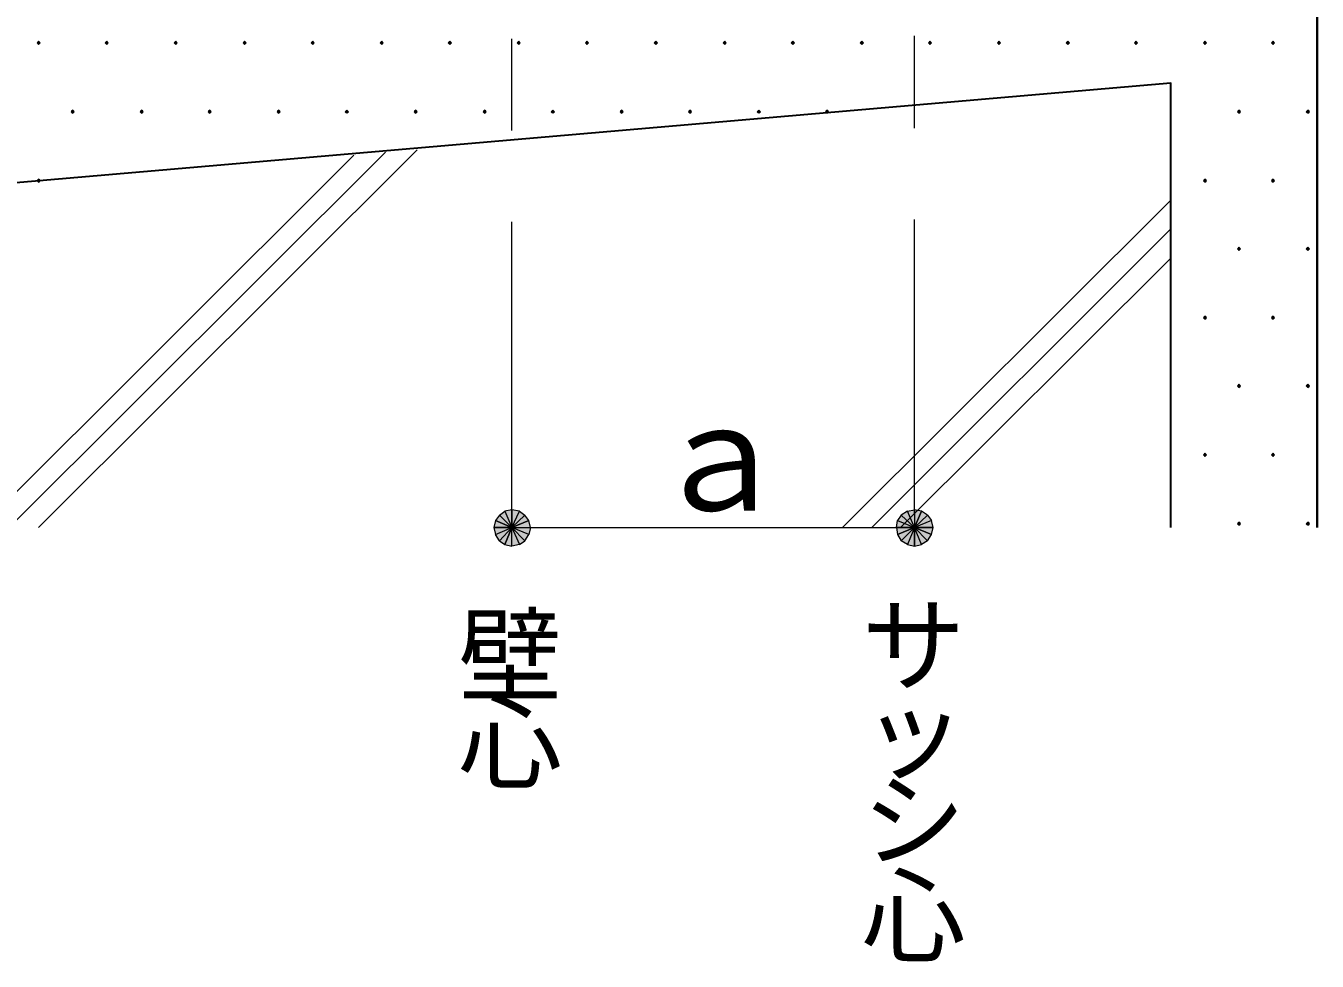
# Model space of a CAD drawing. Header units: millimetres. Extents: x 0 to 420, y 0 to 297.
# Drawn here: x 135.2 to 170.5, y 153.01 to 178.58 of the extents above; entities that cross this region are included whole.
import ezdxf

# ---------------------------------------------------------------- set-up
doc = ezdxf.new("R2010")
doc.units = ezdxf.units.MM
doc.styles.add('kst32b', font='NotoSansJP-Variable.ttf')

msp = doc.modelspace()

# ---------------------------------------------------------------- hatches: boundary and pattern name
for points in [[(135.551, 178.16), (135.53, 178.139), (135.509, 178.117), (135.53, 178.096), (135.551, 178.075), (135.572, 178.096), (135.594, 178.117), (135.572, 178.139), (135.551, 178.16)], [(137.414, 178.16), (137.393, 178.139), (137.372, 178.117), (137.393, 178.096), (137.414, 178.075), (137.435, 178.096), (137.456, 178.117), (137.435, 178.139), (137.414, 178.16)], [(139.298, 178.16), (139.277, 178.139), (139.255, 178.117), (139.277, 178.096), (139.298, 178.075), (139.319, 178.096), (139.34, 178.117), (139.319, 178.139), (139.298, 178.16)], [(141.182, 178.16), (141.161, 178.139), (141.139, 178.117), (141.161, 178.096), (141.182, 178.075), (141.203, 178.096), (141.224, 178.117), (141.203, 178.139), (141.182, 178.16)], [(143.044, 178.16), (143.023, 178.139), (143.002, 178.117), (143.023, 178.096), (143.044, 178.075), (143.066, 178.096), (143.087, 178.117), (143.066, 178.139), (143.044, 178.16)], [(144.928, 178.16), (144.907, 178.139), (144.886, 178.117), (144.907, 178.096), (144.928, 178.075), (144.949, 178.096), (144.971, 178.117), (144.949, 178.139), (144.928, 178.16)], [(146.791, 178.16), (146.77, 178.139), (146.749, 178.117), (146.77, 178.096), (146.791, 178.075), (146.812, 178.096), (146.833, 178.117), (146.812, 178.139), (146.791, 178.16)], [(148.675, 178.16), (148.654, 178.139), (148.632, 178.117), (148.654, 178.096), (148.675, 178.075), (148.696, 178.096), (148.717, 178.117), (148.696, 178.139), (148.675, 178.16)], [(150.537, 178.16), (150.516, 178.139), (150.495, 178.117), (150.516, 178.096), (150.537, 178.075), (150.559, 178.096), (150.58, 178.117), (150.559, 178.139), (150.537, 178.16)], [(152.421, 178.16), (152.4, 178.139), (152.379, 178.117), (152.4, 178.096), (152.421, 178.075), (152.442, 178.096), (152.463, 178.117), (152.442, 178.139), (152.421, 178.16)], [(154.305, 178.16), (154.284, 178.139), (154.263, 178.117), (154.284, 178.096), (154.305, 178.075), (154.326, 178.096), (154.347, 178.117), (154.326, 178.139), (154.305, 178.16)], [(156.168, 178.16), (156.146, 178.139), (156.125, 178.117), (156.146, 178.096), (156.168, 178.075), (156.189, 178.096), (156.21, 178.117), (156.189, 178.139), (156.168, 178.16)], [(158.052, 178.16), (158.03, 178.139), (158.009, 178.117), (158.03, 178.096), (158.052, 178.075), (158.073, 178.096), (158.094, 178.117), (158.073, 178.139), (158.052, 178.16)], [(159.914, 178.16), (159.893, 178.139), (159.872, 178.117), (159.893, 178.096), (159.914, 178.075), (159.935, 178.096), (159.957, 178.117), (159.935, 178.139), (159.914, 178.16)], [(161.798, 178.16), (161.777, 178.139), (161.756, 178.117), (161.777, 178.096), (161.798, 178.075), (161.819, 178.096), (161.84, 178.117), (161.819, 178.139), (161.798, 178.16)], [(163.682, 178.16), (163.661, 178.139), (163.64, 178.117), (163.661, 178.096), (163.682, 178.075), (163.703, 178.096), (163.724, 178.117), (163.703, 178.139), (163.682, 178.16)], [(165.545, 178.16), (165.523, 178.139), (165.502, 178.117), (165.523, 178.096), (165.545, 178.075), (165.566, 178.096), (165.587, 178.117), (165.566, 178.139), (165.545, 178.16)], [(167.428, 178.16), (167.407, 178.139), (167.386, 178.117), (167.407, 178.096), (167.428, 178.075), (167.45, 178.096), (167.471, 178.117), (167.45, 178.139), (167.428, 178.16)], [(169.291, 178.16), (169.27, 178.139), (169.249, 178.117), (169.27, 178.096), (169.291, 178.075), (169.312, 178.096), (169.333, 178.117), (169.312, 178.139), (169.291, 178.16)], [(136.483, 176.276), (136.462, 176.255), (136.44, 176.234), (136.462, 176.212), (136.483, 176.191), (136.504, 176.212), (136.525, 176.234), (136.504, 176.255), (136.483, 176.276)], [(138.367, 176.276), (138.345, 176.255), (138.324, 176.234), (138.345, 176.212), (138.367, 176.191), (138.388, 176.212), (138.409, 176.234), (138.388, 176.255), (138.367, 176.276)], [(140.229, 176.276), (140.208, 176.255), (140.187, 176.234), (140.208, 176.212), (140.229, 176.191), (140.25, 176.212), (140.271, 176.234), (140.25, 176.255), (140.229, 176.276)], [(142.113, 176.276), (142.092, 176.255), (142.071, 176.234), (142.092, 176.212), (142.113, 176.191), (142.134, 176.212), (142.155, 176.234), (142.134, 176.255), (142.113, 176.276)], [(143.976, 176.276), (143.954, 176.255), (143.933, 176.234), (143.954, 176.212), (143.976, 176.191), (143.997, 176.212), (144.018, 176.234), (143.997, 176.255), (143.976, 176.276)], [(145.86, 176.276), (145.838, 176.255), (145.817, 176.234), (145.838, 176.212), (145.86, 176.191), (145.881, 176.212), (145.902, 176.234), (145.881, 176.255), (145.86, 176.276)], [(147.743, 176.276), (147.722, 176.255), (147.701, 176.234), (147.722, 176.212), (147.743, 176.191), (147.765, 176.212), (147.786, 176.234), (147.765, 176.255), (147.743, 176.276)], [(149.606, 176.276), (149.585, 176.255), (149.564, 176.234), (149.585, 176.212), (149.606, 176.191), (149.627, 176.212), (149.648, 176.234), (149.627, 176.255), (149.606, 176.276)], [(151.49, 176.276), (151.469, 176.255), (151.447, 176.234), (151.469, 176.212), (151.49, 176.191), (151.511, 176.212), (151.532, 176.234), (151.511, 176.255), (151.49, 176.276)], [(153.353, 176.276), (153.331, 176.255), (153.31, 176.234), (153.331, 176.212), (153.353, 176.191), (153.374, 176.212), (153.395, 176.234), (153.374, 176.255), (153.353, 176.276)], [(155.236, 176.276), (155.215, 176.255), (155.194, 176.234), (155.215, 176.212), (155.236, 176.191), (155.258, 176.212), (155.279, 176.234), (155.258, 176.255), (155.236, 176.276)], [(157.099, 176.276), (157.078, 176.255), (157.057, 176.234), (157.078, 176.212), (157.099, 176.191), (157.12, 176.212), (157.141, 176.234), (157.12, 176.255), (157.099, 176.276)], [(168.36, 176.276), (168.338, 176.255), (168.317, 176.234), (168.338, 176.212), (168.36, 176.191), (168.381, 176.212), (168.402, 176.234), (168.381, 176.255), (168.36, 176.276)], [(170.244, 176.276), (170.222, 176.255), (170.201, 176.234), (170.222, 176.212), (170.244, 176.191), (170.265, 176.212), (170.286, 176.234), (170.265, 176.255), (170.244, 176.276)], [(135.551, 174.392), (135.53, 174.371), (135.509, 174.35), (135.53, 174.329), (135.551, 174.307), (135.572, 174.329), (135.594, 174.35), (135.572, 174.371), (135.551, 174.392)], [(167.428, 174.392), (167.407, 174.371), (167.386, 174.35), (167.407, 174.329), (167.428, 174.307), (167.45, 174.329), (167.471, 174.35), (167.45, 174.371), (167.428, 174.392)], [(169.291, 174.392), (169.27, 174.371), (169.249, 174.35), (169.27, 174.329), (169.291, 174.307), (169.312, 174.329), (169.333, 174.35), (169.312, 174.371), (169.291, 174.392)], [(168.36, 172.529), (168.338, 172.508), (168.317, 172.487), (168.338, 172.466), (168.36, 172.445), (168.381, 172.466), (168.402, 172.487), (168.381, 172.508), (168.36, 172.529)], [(170.244, 172.529), (170.222, 172.508), (170.201, 172.487), (170.222, 172.466), (170.244, 172.445), (170.265, 172.466), (170.286, 172.487), (170.265, 172.508), (170.244, 172.529)], [(167.428, 170.646), (167.407, 170.625), (167.386, 170.603), (167.407, 170.582), (167.428, 170.561), (167.45, 170.582), (167.471, 170.603), (167.45, 170.625), (167.428, 170.646)], [(169.291, 170.646), (169.27, 170.625), (169.249, 170.603), (169.27, 170.582), (169.291, 170.561), (169.312, 170.582), (169.333, 170.603), (169.312, 170.625), (169.291, 170.646)], [(168.36, 168.783), (168.338, 168.762), (168.317, 168.741), (168.338, 168.719), (168.36, 168.698), (168.381, 168.719), (168.402, 168.741), (168.381, 168.762), (168.36, 168.783)], [(170.244, 168.783), (170.222, 168.762), (170.201, 168.741), (170.222, 168.719), (170.244, 168.698), (170.265, 168.719), (170.286, 168.741), (170.265, 168.762), (170.244, 168.783)], [(167.428, 166.899), (167.407, 166.878), (167.386, 166.857), (167.407, 166.836), (167.428, 166.814), (167.45, 166.836), (167.471, 166.857), (167.45, 166.878), (167.428, 166.899)], [(169.291, 166.899), (169.27, 166.878), (169.249, 166.857), (169.27, 166.836), (169.291, 166.814), (169.312, 166.836), (169.333, 166.857), (169.312, 166.878), (169.291, 166.899)], [(148.04, 165.058), (147.997, 164.867), (148.484, 164.867), (148.04, 165.058)], [(159.957, 164.677), (159.999, 164.867), (159.491, 164.867), (159.957, 164.677)], [(168.36, 165.015), (168.338, 164.994), (168.317, 164.973), (168.338, 164.952), (168.36, 164.931), (168.381, 164.952), (168.402, 164.973), (168.381, 164.994), (168.36, 165.015)], [(170.244, 165.015), (170.222, 164.994), (170.201, 164.973), (170.222, 164.952), (170.244, 164.931), (170.265, 164.952), (170.286, 164.973), (170.265, 164.994), (170.244, 165.015)]]:
    msp.add_hatch(color=7).paths.add_polyline_path(points)
h = msp.add_hatch(color=7)
h.paths.add_polyline_path([(148.484, 165.354), (148.294, 165.312), (148.484, 164.867), (148.484, 165.354)])
h.paths.add_polyline_path([(148.294, 165.312), (148.484, 164.867), (148.146, 165.206), (148.294, 165.312)])
h.paths.add_polyline_path([(148.484, 164.867), (148.146, 165.206), (148.04, 165.058), (148.484, 164.867)])
h = msp.add_hatch(color=7)
h.paths.add_polyline_path([(148.95, 165.058), (148.844, 165.206), (148.484, 164.867), (148.95, 165.058)])
h.paths.add_polyline_path([(148.844, 165.206), (148.484, 164.867), (148.696, 165.312), (148.844, 165.206)])
h.paths.add_polyline_path([(148.484, 164.867), (148.696, 165.312), (148.484, 165.354), (148.484, 164.867)])
h = msp.add_hatch(color=7)
h.paths.add_polyline_path([(159.131, 165.206), (159.025, 165.058), (159.491, 164.867), (159.131, 165.206)])
h.paths.add_polyline_path([(159.025, 165.058), (159.491, 164.867), (159.004, 164.867), (159.025, 165.058)])
h.paths.add_polyline_path([(159.491, 164.867), (159.004, 164.867), (159.025, 164.677), (159.491, 164.867)])
h = msp.add_hatch(color=7)
h.paths.add_polyline_path([(159.681, 165.312), (159.491, 165.354), (159.491, 164.867), (159.681, 165.312)])
h.paths.add_polyline_path([(159.491, 165.354), (159.491, 164.867), (159.3, 165.312), (159.491, 165.354)])
h.paths.add_polyline_path([(159.491, 164.867), (159.3, 165.312), (159.131, 165.206), (159.491, 164.867)])
h = msp.add_hatch(color=7)
h.paths.add_polyline_path([(159.999, 164.867), (159.957, 165.058), (159.491, 164.867), (159.999, 164.867)])
h.paths.add_polyline_path([(159.957, 165.058), (159.491, 164.867), (159.851, 165.206), (159.957, 165.058)])
h.paths.add_polyline_path([(159.491, 164.867), (159.851, 165.206), (159.681, 165.312), (159.491, 164.867)])
h = msp.add_hatch(color=7)
h.paths.add_polyline_path([(147.997, 164.867), (148.04, 164.677), (148.484, 164.867), (147.997, 164.867)])
h.paths.add_polyline_path([(148.04, 164.677), (148.484, 164.867), (148.146, 164.507), (148.04, 164.677)])
h.paths.add_polyline_path([(148.484, 164.867), (148.146, 164.507), (148.294, 164.401), (148.484, 164.867)])
h = msp.add_hatch(color=7)
h.paths.add_polyline_path([(148.294, 164.401), (148.484, 164.359), (148.484, 164.867), (148.294, 164.401)])
h.paths.add_polyline_path([(148.484, 164.359), (148.484, 164.867), (148.696, 164.401), (148.484, 164.359)])
h.paths.add_polyline_path([(148.484, 164.867), (148.696, 164.401), (148.844, 164.507), (148.484, 164.867)])
h = msp.add_hatch(color=7)
h.paths.add_polyline_path([(148.844, 164.507), (148.95, 164.677), (148.484, 164.867), (148.844, 164.507)])
h.paths.add_polyline_path([(148.95, 164.677), (148.484, 164.867), (148.992, 164.867), (148.95, 164.677)])
h.paths.add_polyline_path([(148.484, 164.867), (148.992, 164.867), (148.95, 165.058), (148.484, 164.867)])
h = msp.add_hatch(color=7)
h.paths.add_polyline_path([(159.025, 164.677), (159.131, 164.507), (159.491, 164.867), (159.025, 164.677)])
h.paths.add_polyline_path([(159.131, 164.507), (159.491, 164.867), (159.3, 164.401), (159.131, 164.507)])
h.paths.add_polyline_path([(159.491, 164.867), (159.3, 164.401), (159.491, 164.359), (159.491, 164.867)])
h = msp.add_hatch(color=7)
h.paths.add_polyline_path([(159.491, 164.359), (159.681, 164.401), (159.491, 164.867), (159.491, 164.359)])
h.paths.add_polyline_path([(159.681, 164.401), (159.491, 164.867), (159.851, 164.507), (159.681, 164.401)])
h.paths.add_polyline_path([(159.491, 164.867), (159.851, 164.507), (159.957, 164.677), (159.491, 164.867)])

# ---------------------------------------------------------------- linework, layer by layer
at = {"lineweight": 30}
msp.add_lwpolyline([(166.497, 192.172), (170.497, 192.172), (170.497, 164.867)], dxfattribs=at)
at = {"lineweight": 13}
for points in [[(159.491, 175.789), (159.491, 178.308)], [(148.484, 175.726), (148.484, 178.223)], [(134.747, 164.867), (145.034, 175.133)], [(135.551, 164.867), (145.902, 175.196)], [(133.964, 164.867), (144.166, 175.048)], [(157.522, 164.867), (166.497, 173.821)], [(148.484, 165.1), (148.484, 173.228)], [(158.327, 164.867), (166.497, 173.037)], [(159.491, 165.248), (159.491, 173.292)], [(159.11, 164.867), (166.497, 172.233)], [(148.484, 164.867), (159.491, 164.867)]]:
    msp.add_lwpolyline(points, dxfattribs=at)
at = {"lineweight": 0}
for points in [[(135.551, 178.16), (135.53, 178.139), (135.509, 178.117), (135.53, 178.096), (135.551, 178.075), (135.572, 178.096), (135.594, 178.117), (135.572, 178.139)], [(137.414, 178.16), (137.393, 178.139), (137.372, 178.117), (137.393, 178.096), (137.414, 178.075), (137.435, 178.096), (137.456, 178.117), (137.435, 178.139)], [(139.298, 178.16), (139.277, 178.139), (139.255, 178.117), (139.277, 178.096), (139.298, 178.075), (139.319, 178.096), (139.34, 178.117), (139.319, 178.139)], [(141.182, 178.16), (141.161, 178.139), (141.139, 178.117), (141.161, 178.096), (141.182, 178.075), (141.203, 178.096), (141.224, 178.117), (141.203, 178.139)], [(143.044, 178.16), (143.023, 178.139), (143.002, 178.117), (143.023, 178.096), (143.044, 178.075), (143.066, 178.096), (143.087, 178.117), (143.066, 178.139)], [(144.928, 178.16), (144.907, 178.139), (144.886, 178.117), (144.907, 178.096), (144.928, 178.075), (144.949, 178.096), (144.971, 178.117), (144.949, 178.139)], [(146.791, 178.16), (146.77, 178.139), (146.749, 178.117), (146.77, 178.096), (146.791, 178.075), (146.812, 178.096), (146.833, 178.117), (146.812, 178.139)], [(148.675, 178.16), (148.654, 178.139), (148.632, 178.117), (148.654, 178.096), (148.675, 178.075), (148.696, 178.096), (148.717, 178.117), (148.696, 178.139)], [(150.537, 178.16), (150.516, 178.139), (150.495, 178.117), (150.516, 178.096), (150.537, 178.075), (150.559, 178.096), (150.58, 178.117), (150.559, 178.139)], [(152.421, 178.16), (152.4, 178.139), (152.379, 178.117), (152.4, 178.096), (152.421, 178.075), (152.442, 178.096), (152.463, 178.117), (152.442, 178.139)], [(154.305, 178.16), (154.284, 178.139), (154.263, 178.117), (154.284, 178.096), (154.305, 178.075), (154.326, 178.096), (154.347, 178.117), (154.326, 178.139)], [(156.168, 178.16), (156.146, 178.139), (156.125, 178.117), (156.146, 178.096), (156.168, 178.075), (156.189, 178.096), (156.21, 178.117), (156.189, 178.139)], [(158.052, 178.16), (158.03, 178.139), (158.009, 178.117), (158.03, 178.096), (158.052, 178.075), (158.073, 178.096), (158.094, 178.117), (158.073, 178.139)], [(159.914, 178.16), (159.893, 178.139), (159.872, 178.117), (159.893, 178.096), (159.914, 178.075), (159.935, 178.096), (159.957, 178.117), (159.935, 178.139)], [(161.798, 178.16), (161.777, 178.139), (161.756, 178.117), (161.777, 178.096), (161.798, 178.075), (161.819, 178.096), (161.84, 178.117), (161.819, 178.139)], [(163.682, 178.16), (163.661, 178.139), (163.64, 178.117), (163.661, 178.096), (163.682, 178.075), (163.703, 178.096), (163.724, 178.117), (163.703, 178.139)], [(165.545, 178.16), (165.523, 178.139), (165.502, 178.117), (165.523, 178.096), (165.545, 178.075), (165.566, 178.096), (165.587, 178.117), (165.566, 178.139)], [(167.428, 178.16), (167.407, 178.139), (167.386, 178.117), (167.407, 178.096), (167.428, 178.075), (167.45, 178.096), (167.471, 178.117), (167.45, 178.139)], [(169.291, 178.16), (169.27, 178.139), (169.249, 178.117), (169.27, 178.096), (169.291, 178.075), (169.312, 178.096), (169.333, 178.117), (169.312, 178.139)], [(136.483, 176.276), (136.462, 176.255), (136.44, 176.234), (136.462, 176.212), (136.483, 176.191), (136.504, 176.212), (136.525, 176.234), (136.504, 176.255)], [(138.367, 176.276), (138.345, 176.255), (138.324, 176.234), (138.345, 176.212), (138.367, 176.191), (138.388, 176.212), (138.409, 176.234), (138.388, 176.255)], [(140.229, 176.276), (140.208, 176.255), (140.187, 176.234), (140.208, 176.212), (140.229, 176.191), (140.25, 176.212), (140.271, 176.234), (140.25, 176.255)], [(142.113, 176.276), (142.092, 176.255), (142.071, 176.234), (142.092, 176.212), (142.113, 176.191), (142.134, 176.212), (142.155, 176.234), (142.134, 176.255)], [(143.976, 176.276), (143.954, 176.255), (143.933, 176.234), (143.954, 176.212), (143.976, 176.191), (143.997, 176.212), (144.018, 176.234), (143.997, 176.255)], [(145.86, 176.276), (145.838, 176.255), (145.817, 176.234), (145.838, 176.212), (145.86, 176.191), (145.881, 176.212), (145.902, 176.234), (145.881, 176.255)], [(147.743, 176.276), (147.722, 176.255), (147.701, 176.234), (147.722, 176.212), (147.743, 176.191), (147.765, 176.212), (147.786, 176.234), (147.765, 176.255)], [(149.606, 176.276), (149.585, 176.255), (149.564, 176.234), (149.585, 176.212), (149.606, 176.191), (149.627, 176.212), (149.648, 176.234), (149.627, 176.255)], [(151.49, 176.276), (151.469, 176.255), (151.447, 176.234), (151.469, 176.212), (151.49, 176.191), (151.511, 176.212), (151.532, 176.234), (151.511, 176.255)], [(153.353, 176.276), (153.331, 176.255), (153.31, 176.234), (153.331, 176.212), (153.353, 176.191), (153.374, 176.212), (153.395, 176.234), (153.374, 176.255)], [(155.236, 176.276), (155.215, 176.255), (155.194, 176.234), (155.215, 176.212), (155.236, 176.191), (155.258, 176.212), (155.279, 176.234), (155.258, 176.255)], [(157.099, 176.276), (157.078, 176.255), (157.057, 176.234), (157.078, 176.212), (157.099, 176.191), (157.12, 176.212), (157.141, 176.234), (157.12, 176.255)], [(168.36, 176.276), (168.338, 176.255), (168.317, 176.234), (168.338, 176.212), (168.36, 176.191), (168.381, 176.212), (168.402, 176.234), (168.381, 176.255)], [(170.244, 176.276), (170.222, 176.255), (170.201, 176.234), (170.222, 176.212), (170.244, 176.191), (170.265, 176.212), (170.286, 176.234), (170.265, 176.255)], [(135.551, 174.392), (135.53, 174.371), (135.509, 174.35), (135.53, 174.329), (135.551, 174.307), (135.572, 174.329), (135.594, 174.35), (135.572, 174.371)], [(167.428, 174.392), (167.407, 174.371), (167.386, 174.35), (167.407, 174.329), (167.428, 174.307), (167.45, 174.329), (167.471, 174.35), (167.45, 174.371)], [(169.291, 174.392), (169.27, 174.371), (169.249, 174.35), (169.27, 174.329), (169.291, 174.307), (169.312, 174.329), (169.333, 174.35), (169.312, 174.371)], [(168.36, 172.529), (168.338, 172.508), (168.317, 172.487), (168.338, 172.466), (168.36, 172.445), (168.381, 172.466), (168.402, 172.487), (168.381, 172.508)], [(170.244, 172.529), (170.222, 172.508), (170.201, 172.487), (170.222, 172.466), (170.244, 172.445), (170.265, 172.466), (170.286, 172.487), (170.265, 172.508)], [(167.428, 170.646), (167.407, 170.625), (167.386, 170.603), (167.407, 170.582), (167.428, 170.561), (167.45, 170.582), (167.471, 170.603), (167.45, 170.625)], [(169.291, 170.646), (169.27, 170.625), (169.249, 170.603), (169.27, 170.582), (169.291, 170.561), (169.312, 170.582), (169.333, 170.603), (169.312, 170.625)], [(168.36, 168.783), (168.338, 168.762), (168.317, 168.741), (168.338, 168.719), (168.36, 168.698), (168.381, 168.719), (168.402, 168.741), (168.381, 168.762)], [(170.244, 168.783), (170.222, 168.762), (170.201, 168.741), (170.222, 168.719), (170.244, 168.698), (170.265, 168.719), (170.286, 168.741), (170.265, 168.762)], [(167.428, 166.899), (167.407, 166.878), (167.386, 166.857), (167.407, 166.836), (167.428, 166.814), (167.45, 166.836), (167.471, 166.857), (167.45, 166.878)], [(169.291, 166.899), (169.27, 166.878), (169.249, 166.857), (169.27, 166.836), (169.291, 166.814), (169.312, 166.836), (169.333, 166.857), (169.312, 166.878)], [(148.484, 164.867), (148.146, 165.206), (148.04, 165.058)], [(148.294, 165.312), (148.484, 164.867), (148.146, 165.206)], [(148.484, 165.354), (148.294, 165.312), (148.484, 164.867)], [(148.484, 164.867), (148.696, 165.312), (148.484, 165.354)], [(148.844, 165.206), (148.484, 164.867), (148.696, 165.312)], [(148.95, 165.058), (148.844, 165.206), (148.484, 164.867)], [(159.131, 165.206), (159.025, 165.058), (159.491, 164.867)], [(159.491, 164.867), (159.3, 165.312), (159.131, 165.206)], [(159.491, 165.354), (159.491, 164.867), (159.3, 165.312)], [(159.681, 165.312), (159.491, 165.354), (159.491, 164.867)], [(159.491, 164.867), (159.851, 165.206), (159.681, 165.312)], [(159.957, 165.058), (159.491, 164.867), (159.851, 165.206)], [(148.04, 165.058), (147.997, 164.867), (148.484, 164.867)], [(147.997, 164.867), (148.04, 164.677), (148.484, 164.867)], [(148.04, 164.677), (148.484, 164.867), (148.146, 164.507)], [(148.484, 164.867), (148.146, 164.507), (148.294, 164.401)], [(148.294, 164.401), (148.484, 164.359), (148.484, 164.867)], [(148.484, 164.867), (148.992, 164.867), (148.95, 165.058)], [(148.484, 164.359), (148.484, 164.867), (148.696, 164.401)], [(148.484, 164.867), (148.696, 164.401), (148.844, 164.507)], [(148.844, 164.507), (148.95, 164.677), (148.484, 164.867)], [(148.95, 164.677), (148.484, 164.867), (148.992, 164.867)], [(159.025, 165.058), (159.491, 164.867), (159.004, 164.867)], [(159.491, 164.867), (159.004, 164.867), (159.025, 164.677)], [(159.025, 164.677), (159.131, 164.507), (159.491, 164.867)], [(159.131, 164.507), (159.491, 164.867), (159.3, 164.401)], [(159.491, 164.867), (159.3, 164.401), (159.491, 164.359)], [(159.999, 164.867), (159.957, 165.058), (159.491, 164.867)], [(159.491, 164.359), (159.681, 164.401), (159.491, 164.867)], [(159.681, 164.401), (159.491, 164.867), (159.851, 164.507)], [(159.491, 164.867), (159.851, 164.507), (159.957, 164.677)], [(159.957, 164.677), (159.999, 164.867), (159.491, 164.867)], [(168.36, 165.015), (168.338, 164.994), (168.317, 164.973), (168.338, 164.952), (168.36, 164.931), (168.381, 164.952), (168.402, 164.973), (168.381, 164.994)], [(170.244, 165.015), (170.222, 164.994), (170.201, 164.973), (170.222, 164.952), (170.244, 164.931), (170.265, 164.952), (170.286, 164.973), (170.265, 164.994)]]:
    msp.add_lwpolyline(points, close=True, dxfattribs=at)
at = {"lineweight": 25}
msp.add_lwpolyline([(166.497, 164.867), (166.497, 177.017), (130.493, 173.905), (130.493, 164.867)], dxfattribs=at)

# ---------------------------------------------------------------- texts
at = {"style": 'kst32b'}
for s, height, p in [('ａ', 2.911, (152.188, 165.333)), ('サ', 2.079, (158.052, 160.613)), ('壁', 2.079, (147.024, 160.337)), ('心', 2.079, (147.024, 157.946)), ('ッ', 2.079, (158.052, 158.221)), ('シ', 2.079, (158.052, 155.829)), ('心', 2.079, (158.052, 153.204))]:
    msp.add_text(s, height=height, dxfattribs=at).set_placement(p)

doc.saveas('drawing.dxf')
